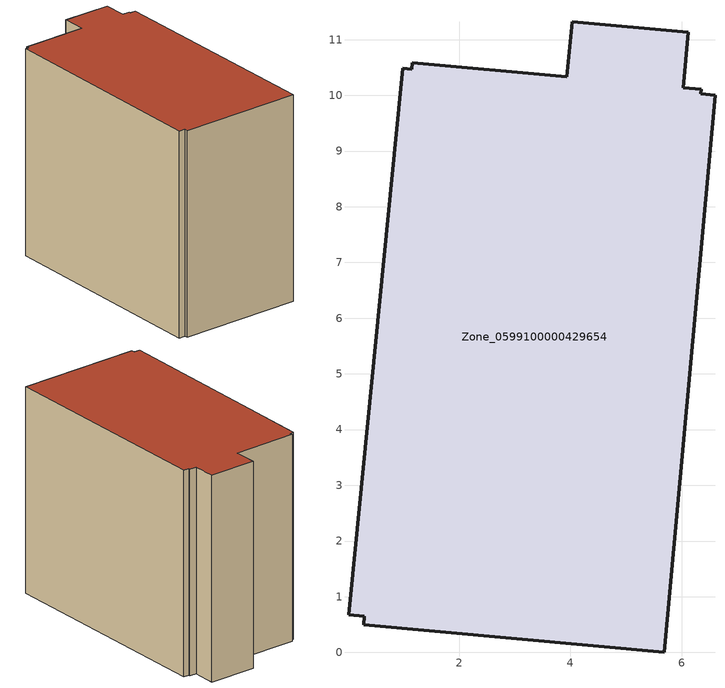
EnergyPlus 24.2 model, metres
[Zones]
Zone_0599100000429654
 floor ground (C_G): 1.15,10.47 1.16,10.59 3.94,10.33 4.03,11.32 6.11,11.13 6.02,10.14 6.35,10.11 6.34,10.03 6.59,10.01 5.68,0 0.29,0.5 0.3,0.65 0.01,0.68 0.99,10.48 z0
 wall outside (C_F): 6.11,11.13 4.03,11.32 3.94,10.33 1.16,10.59 1.15,10.47 0.99,10.48 0.01,0.68 0.3,0.65 0.29,0.5 5.68,0 6.59,10.01 6.34,10.03 6.35,10.11 6.02,10.14 6.11,11.13 z0:9.09
 roof outside (C_R): 5.68,0 6.59,10.01 6.34,10.03 6.35,10.11 6.02,10.14 6.11,11.13 4.03,11.32 3.94,10.33 1.16,10.59 1.15,10.47 0.99,10.48 0.01,0.68 0.3,0.65 0.29,0.5 z9.09
[BUILDING]
Pand.0599100000429654: North Axis=0; Terrain=City; Loads Convergence Tolerance Value=0.04; Temperature Convergence Tolerance Value=0.4; Solar Distribution=FullExterior; Maximum Number of Warmup Days=25; Minimum Number of Warmup Days=1
[Site:Location]
Rotterdam.The.Hague.AP_ZH_NLD Design_Conditions: Latitude=51.96; Longitude=4.45; Time Zone=1; Elevation=-4.5
[SITE:GROUNDTEMPERATURE:BUILDINGSURFACE]
18, 18, 18, 18, 18, 18, 18, 18, 18, 18, 18, 18
[MATERIAL] Thermal Absorptance=0.9; Solar Absorptance=0.7; Visible Absorptance=0.7
Name | Roughness | Thickness | Conductivity | Density | Specific Heat
G.TI.2006-2014 | MediumSmooth | 0.15 | 0.06 | 540 | 1210
F.TI.2006-2014 | Rough | 0.3 | 0.12 | 1920 | 840
R.TI.2006-2014 | MediumRough | 0.2 | 0.08 | 1500 | 1000
[CONSTRUCTION]
C_G: G.TI.2006-2014
C_F: F.TI.2006-2014
C_R: R.TI.2006-2014
[ZONE]
Zone_0599100000429654: Type=1; Multiplier=1; Ceiling Height=Autocalculate; Volume=Autocalculate; Floor Area=autocalculate; Part of Total Floor Area=Yes
[ZONEINFILTRATION:DESIGNFLOWRATE]
Infil_Zone_0599100000429654: Zone or ZoneList or Space or SpaceList=Zone_0599100000429654; Schedule=AlwaysOn; Design Flow Rate Calculation Method=Flow/Area; Flow Rate per Floor Area=0.0015; Constant Term Coefficient=1; Temperature Term Coefficient=0; Velocity Term Coefficient=0; Velocity Squared Term Coefficient=0
[HVACTEMPLATE:ZONE:IDEALLOADSAIRSYSTEM]
Zone_0599100000429654: Maximum Heating Supply Air Temperature=50; Minimum Cooling Supply Air Temperature=13; Maximum Heating Supply Air Humidity Ratio=0.0156; Minimum Cooling Supply Air Humidity Ratio=0.0077; Heating Limit=NoLimit; Cooling Limit=NoLimit; Dehumidification Control Type=ConstantSensibleHeatRatio; Cooling Sensible Heat Ratio=0.7; Dehumidification Setpoint=60; Humidification Control Type=None; Humidification Setpoint=30; Outdoor Air Method=None; Outdoor Air Flow Rate per Person=0.00944; Outdoor Air Flow Rate per Zone Floor Area=0; Outdoor Air Flow Rate per Zone=0; Demand Controlled Ventilation Type=None; Outdoor Air Economizer Type=NoEconomizer; Heat Recovery Type=None; Sensible Heat Recovery Effectiveness=0.7; Latent Heat Recovery Effectiveness=0.65
[ZONECONTROL:THERMOSTAT]
ThermostatControl_Zone_0599100000429654: Zone or ZoneList=Zone_0599100000429654; Control Type Schedule=DualSetpointControlType; Control 1=Thermostat_Zone_0599100000429654; Temperature Difference Between Cutout And Setpoint=0
[THERMOSTATSETPOINT:DUALSETPOINT]
Thermostat_Zone_0599100000429654: Heating Setpoint Temperature Schedule=HeatingSetpoint_Zone_0599100000429654; Cooling Setpoint Temperature Schedule=CoolingSetpoint_Zone_0599100000429654
[SCHEDULE:COMPACT]
HeatingSetpoint_Zone_0599100000429654: Through: 12/31, For: AllDays, Until: 24:00, 21
CoolingSetpoint_Zone_0599100000429654: Through: 12/31, For: AllDays, Until: 24:00, 24
DualSetpointControlType: Through: 12/31, For: AllDays, Until: 24:00, 4
AlwaysOn: Through: 12/31, For: AllDays, Until: 24:00, 1
